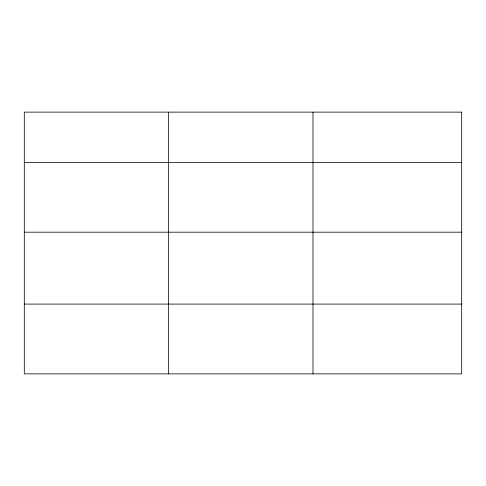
<?xml version="1.0" encoding="UTF-8"?>
<svg xmlns="http://www.w3.org/2000/svg" width="486" height="486" viewBox="0 0 486 486"><rect width="100%" height="100%" fill="white"/><g stroke="black" fill="none" stroke-linecap="round" stroke-linejoin="round"><path stroke-width="0.73" d="M24.3 162.403L461.7 162.403M24.3 232.186L461.7 232.186M24.3 304.09L461.7 304.09M312.984 112.126L312.984 373.874M168.642 112.126L168.642 373.874M461.7 112.126L24.3 112.126L24.3 373.874L461.7 373.874L461.7 112.126"/></g></svg>
